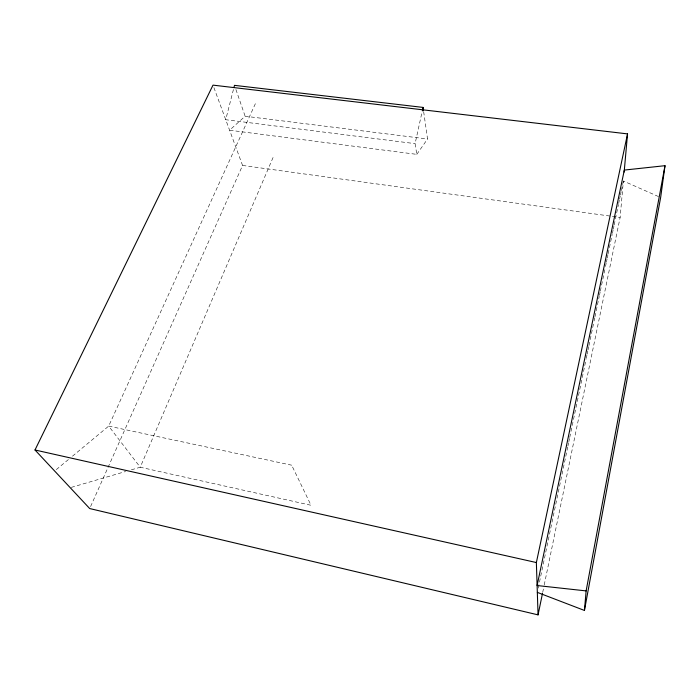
<?xml version="1.0" encoding="UTF-8"?>
<svg xmlns="http://www.w3.org/2000/svg" width="700" height="700" viewBox="0 0 700 700"><rect width="100%" height="100%" fill="white"/><g stroke="black" fill="none" stroke-linecap="round" stroke-linejoin="round"><path stroke-width="0.53" stroke-dasharray="3.5 2.62" d="M544.233 584.955L620.13 217.455L623.367 181.002L659.663 197.076M542.692 592.436L544.014 586.031M538.23 588.096L567.726 447.055M567.945 445.988L568.619 442.785M568.837 441.717L569.511 438.515M569.73 437.439L586.049 359.441M586.267 358.374L586.941 355.171M587.16 354.104L587.834 350.892M588.053 349.825L588.726 346.623M588.954 345.555L593.863 322.044M594.09 320.976L594.764 317.774M594.983 316.706L599.226 296.398M599.454 295.33L600.128 292.127M600.346 291.06L605.264 267.549M605.483 266.481L606.156 263.279M606.384 262.211L607.049 259M607.276 257.933L607.941 254.73M608.169 253.662L612.194 234.43M612.413 233.362L613.086 230.151M613.305 229.084L613.979 225.881M614.197 224.814L618.45 204.514M618.669 203.446L619.343 200.235M619.561 199.168L620.235 195.965M620.462 194.898L621.128 191.686M621.355 190.619L623.367 181.002M423.658 111.624L427.551 138.985L245.131 116.226L229.6 130.218L416.797 154.367L415.1 143.64L422.354 110.609M233.424 89.513L225.733 119.718L415.1 143.64M273.061 157.518L140.236 467.233L130.83 469.98M90.589 506.555L242.568 165.445L213.377 86.144M255.377 103.688L108.684 426.116L72.091 456.496M416.797 154.367L427.551 138.985M56.289 469.613L68.766 459.252M71.269 487.392L125.606 471.511M242.568 165.445L620.13 217.455M235.909 89.469L245.131 116.226M291.69 465.194L108.684 426.116L140.236 467.233L311.019 505.278L291.69 465.194"/><path stroke-width="1.05" d="M537.329 592.375L584.439 610.444L586.128 590.905L665 165.69L624.33 170.074L537.11 585.532L586.128 590.905M624.155 172.06L627.541 133.893L213.001 85.129L35 449.986L89.705 508.55L538.055 614.871L542.474 593.504M665 165.69L660.642 197.514L584.439 610.444M538.055 614.871L536.366 562.546L627.541 133.893M422.354 110.609L423.054 107.415L234.483 85.348L233.957 87.43M35 449.986L536.366 562.546M423.054 107.415L423.5 110.574"/></g></svg>
